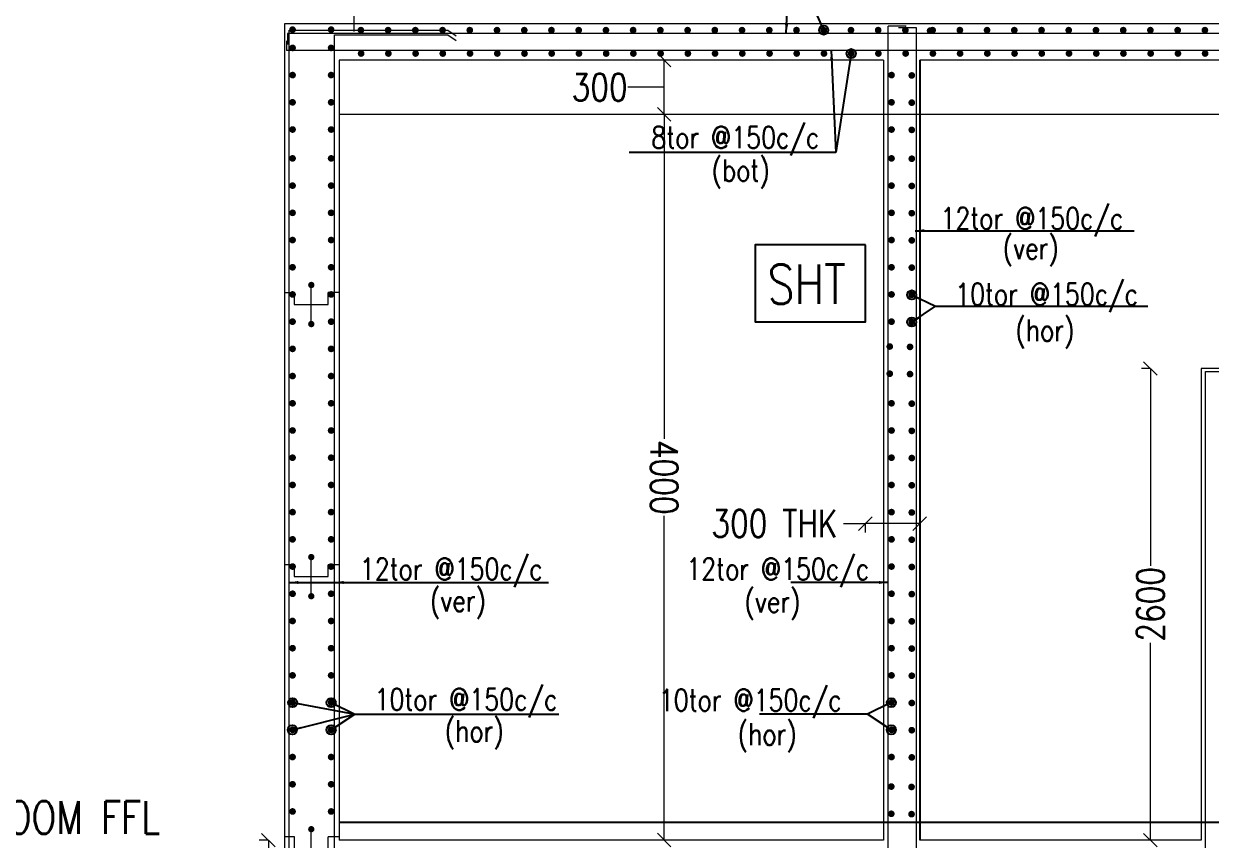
# Model space of a CAD drawing. Header units: millimetres. Extents: x -586673698 to -573385747, y -389867798 to -389752240.
# Drawn here: x -586615090 to -586608547, y -389857872 to -389853371 of the extents above; entities that cross this region are included whole.
import ezdxf
from ezdxf.enums import TextEntityAlignment as Align

# ---------------------------------------------------------------- set-up
doc = ezdxf.new("R2010")
doc.units = ezdxf.units.MM
doc.header["$LTSCALE"] = 100
for name, color, linetype, lineweight in [('dim', 11, 'Continuous', 13), ('FOOTING', 6, 'Continuous', 13), ('REIN', 1, 'Continuous', 20)]:
    doc.layers.add(name, color=color, linetype=linetype, lineweight=lineweight)
for name, color, linetype in [('DT-PL-SHAFT', 230, 'Continuous'), ('Layer1', 7, 'Continuous'), ('text', 7, 'Continuous')]:
    doc.layers.add(name, color=color, linetype=linetype)
doc.styles.add('combine', font='romanc.shx', dxfattribs={"width": 0.8})
doc.styles.add('simplex-0.8', font='simplex.shx', dxfattribs={"width": 0.8})
doc.styles.add('TIMESNEWROMAN', font='times.ttf')
doc.dimstyles.new('75 ISO', dxfattribs={"dimtxt": 100, "dimasz": 75, "dimexe": 75, "dimexo": 0.7, "dimgap": 0.4, "dimtad": 0, "dimtoh": 1, "dimdec": 0, "dimdsep": 46, "dimtxsty": 'combine', "dimblk": 'OBLIQUE', "dimcen": 0, "dimclrd": 11, "dimclre": 2, "dimclrt": 4, "dimadec": 1, "dimazin": 2, "dimtfac": 1, "dimtdec": 0, "dimtmove": 2, "dimatfit": 3, "dimldrblk": 'OBLIQUE', "dimfxl": 0, "dimtolj": 1, "dimtzin": 0, "dimlwd": -1, "dimlwe": -1, "dimarcsym": 0})
doc.dimstyles.new('FOOTINF DIM', dxfattribs={"dimtxt": 250, "dimasz": 40, "dimexe": 50, "dimexo": 80, "dimgap": 35, "dimtad": 1, "dimtoh": 1, "dimdec": 0, "dimzin": 1, "dimdsep": 46, "dimtxsty": 'TIMESNEWROMAN', "dimblk": 'TICK', "dimcen": 2, "dimclrd": 7, "dimclre": 250, "dimclrt": 32, "dimadec": 1, "dimazin": 0, "dimtfac": 1, "dimtdec": 0, "dimtix": 1, "dimtmove": 1, "dimatfit": 3, "dimfxl": 0, "dimlwd": -1, "dimlwe": -1, "dimarcsym": 0})

# ---------------------------------------------------------------- blocks, each defined once
blk = doc.blocks.new('_Oblique')
at = {"color": 0, "linetype": 'ByBlock', "lineweight": -2}
blk.add_line((-0.5, -0.5), (0.5, 0.5), dxfattribs=at)
blk = doc.blocks.new('*D575')
at = {"layer": 'Defpoints', "color": 0, "transparency": 16777216}
for p in [(-586611561.4, -389853871.3), (-586611174.6, -389853871.3, 3.1), (-586611174.5, -389857870.9, 3.1)]:
    blk.add_point(p, dxfattribs=at)
at = {"layer": 'dim', "color": 2, "transparency": 16777216}
for p, q in [((-586611560.7, -389853871.3), (-586611611.4, -389853871.3)), ((-586611560.7, -389857870.9), (-586611611.4, -389857870.9))]:
    blk.add_line(p, q, dxfattribs=at)
at = {"layer": 'dim', "color": 11, "transparency": 16777216}
for p, q in [((-586611561.4, -389853871.3), (-586611561.4, -389855659.3)), ((-586611561.4, -389857870.9), (-586611561.4, -389856082.9))]:
    blk.add_line(p, q, dxfattribs=at)
at = {"layer": 'dim', "color": 11, "transparency": 16777216, "xscale": 75, "yscale": 75, "zscale": 75}
for p, rotation in [((-586611561.4, -389853871.3), 90.00068817298911), ((-586611561.4, -389857870.9), 270.0006881729891)]:
    blk.add_blockref('_Oblique', p, dxfattribs=dict(at, rotation=rotation))
at = {"layer": 'dim', "color": 4, "transparency": 16777216, "insert": (-586611561.4, -389855871.1), "char_height": 150, "attachment_point": 5, "rotation": 270.00069, "style": 'simplex-0.8'}
blk.add_mtext('\\A1;4000', dxfattribs=at)
blk = doc.blocks.new('*D576')
at = {"layer": 'Defpoints', "color": 0, "transparency": 16777216}
for p in [(-586611561.4, -389853571.7), (-586611175.3, -389853571.7, 3.1), (-586611175.3, -389853871.3)]:
    blk.add_point(p, dxfattribs=at)
at = {"layer": 'dim', "color": 2, "transparency": 16777216}
for p, q in [((-586611560.7, -389853571.7), (-586611611.4, -389853571.7)), ((-586611560.7, -389853871.3), (-586611611.4, -389853871.3))]:
    blk.add_line(p, q, dxfattribs=at)
at = {"layer": 'dim', "color": 11, "transparency": 16777216}
for p, q in [((-586611561.4, -389853871.3), (-586611561.4, -389853571.7)), ((-586611761.6, -389853721.5), (-586611762.4, -389853721.5)), ((-586611561.4, -389853721.5), (-586611761.6, -389853721.5))]:
    blk.add_line(p, q, dxfattribs=at)
at = {"layer": 'dim', "color": 11, "transparency": 16777216, "xscale": 75, "yscale": 75, "zscale": 75}
for p, rotation in [((-586611561.4, -389853571.7), 90), ((-586611561.4, -389853871.3), 270)]:
    blk.add_blockref('_Oblique', p, dxfattribs=dict(at, rotation=rotation))
at = {"layer": 'dim', "color": 4, "transparency": 16777216, "insert": (-586611917.1, -389853721.5), "char_height": 150, "attachment_point": 5, "style": 'simplex-0.8'}
blk.add_mtext('\\A1;300', dxfattribs=at)
blk = doc.blocks.new('TICK')
at = {"color": 13, "const_width": 0.1}
for points in [[(0, -3), (0, 3)], [(-2.12, -2.12), (2.12, 2.12)], [(-3, 0), (3, 0)]]:
    blk.add_lwpolyline(points, dxfattribs=at)
blk = doc.blocks.new('*D600')
at = {"layer": 'Defpoints', "color": 0, "transparency": 16777216}
for p in [(-586610453.6, -389856069.9, 2.8), (-586610153.5, -389856069.9, 2.8), (-586610453.6, -389856126.3)]:
    blk.add_point(p, dxfattribs=at)
at = {"layer": 'dim', "color": 11, "transparency": 16777216}
for p in [(-586610573.6, -389856126.3), (-586610153.5, -389856126.3)]:
    blk.add_line(p, (-586610453.6, -389856126.3), dxfattribs=at)
at = {"layer": 'dim', "color": 2, "transparency": 16777216}
for p, q in [((-586610453.6, -389856125.6), (-586610453.6, -389856176.3)), ((-586610153.5, -389856125.6), (-586610153.5, -389856176.3))]:
    blk.add_line(p, q, dxfattribs=at)
at = {"layer": 'dim', "color": 11, "transparency": 16777216, "xscale": 75, "yscale": 75, "zscale": 75, "rotation": 180}
blk.add_blockref('_Oblique', (-586610453.6, -389856126.3), dxfattribs=at)
at = {"layer": 'dim', "color": 11, "transparency": 16777216, "xscale": 75, "yscale": 75, "zscale": 75}
blk.add_blockref('_Oblique', (-586610153.5, -389856126.3), dxfattribs=at)
at = {"layer": 'dim', "color": 4, "transparency": 16777216, "insert": (-586610954, -389856126.3), "char_height": 150, "attachment_point": 5, "style": 'simplex-0.8'}
blk.add_mtext('\\A1;300 THK', dxfattribs=at)
blk = doc.blocks.new('*D601')
at = {"layer": 'Defpoints', "color": 0, "transparency": 16777216}
for p in [(-586608752.3, -389855271.6, -5.7), (-586608882.2, -389857871.6), (-586608752.3, -389857871.6, 46.9)]:
    blk.add_point(p, dxfattribs=at)
at = {"layer": 'dim', "color": 2, "transparency": 16777216}
for p, q in [((-586608881.5, -389855271.6), (-586608932.2, -389855271.6)), ((-586608883.1, -389857871.6), (-586608932.2, -389857871.6))]:
    blk.add_line(p, q, dxfattribs=at)
at = {"layer": 'dim', "color": 11, "transparency": 16777216}
for p, q in [((-586608882.2, -389855271.6), (-586608882.2, -389856359.8)), ((-586608882.2, -389857871.6), (-586608882.2, -389856783.4))]:
    blk.add_line(p, q, dxfattribs=at)
at = {"layer": 'dim', "color": 11, "transparency": 16777216, "xscale": 75, "yscale": 75, "zscale": 75}
for p, rotation in [((-586608882.2, -389855271.6), 90), ((-586608882.2, -389857871.6), 270)]:
    blk.add_blockref('_Oblique', p, dxfattribs=dict(at, rotation=rotation))
at = {"layer": 'dim', "color": 4, "transparency": 16777216, "insert": (-586608882.2, -389856571.6), "char_height": 150, "attachment_point": 5, "rotation": 90, "style": 'simplex-0.8'}
blk.add_mtext('\\A1;2600', dxfattribs=at)
blk = doc.blocks.new('*D602')
at = {"layer": 'Defpoints', "color": 0, "transparency": 16777216}
for p in [(-586612752.7, -389853155.3), (-586612752.7, -389853265.5), (-586613352.8, -389853415.6, -1261.4)]:
    blk.add_point(p, dxfattribs=at)
at = {"layer": 'dim', "color": 2, "transparency": 16777216}
for p, q in [((-586613352.8, -389853117.4), (-586613352.8, -389853105.3)), ((-586612752.7, -389853156), (-586612752.7, -389853105.3))]:
    blk.add_line(p, q, dxfattribs=at)
at = {"layer": 'dim', "color": 11, "transparency": 16777216}
for p, q in [((-586613352.8, -389853155.3), (-586613207.4, -389853155.3)), ((-586612752.7, -389853155.3), (-586612898.1, -389853155.3))]:
    blk.add_line(p, q, dxfattribs=at)
at = {"layer": 'dim', "color": 11, "transparency": 16777216, "xscale": 75, "yscale": 75, "zscale": 75, "rotation": 180}
blk.add_blockref('_Oblique', (-586613352.8, -389853155.3), dxfattribs=at)
at = {"layer": 'dim', "color": 11, "transparency": 16777216, "xscale": 75, "yscale": 75, "zscale": 75}
blk.add_blockref('_Oblique', (-586612752.7, -389853155.3), dxfattribs=at)
at = {"layer": 'dim', "color": 4, "transparency": 16777216, "insert": (-586613052.7, -389853155.3), "char_height": 150, "attachment_point": 5, "style": 'simplex-0.8'}
blk.add_mtext('\\A1;600', dxfattribs=at)
blk = doc.blocks.new('R5T')
at = {"layer": 'REIN', "color": 4, "lineweight": 20}
for p, q in [((3073133, -1156537), (3073161, -1156537)), ((3073161, -1156570.3), (3073161, -1156537)), ((3073208.5, -1156624.9), (3073208.5, -1156515.7)), ((3073283, -1156536.5), (3073256.1, -1156536.5)), ((3073256.1, -1156536.5), (3073256.1, -1156570.3)), ((3073256.1, -1156570.3), (3073161, -1156570.3))]:
    blk.add_line(p, q, dxfattribs=at)
at = {"layer": 'REIN', "color": 4, "linetype": 'Continuous', "lineweight": 20, "const_width": 8.82}
for points in [[(3073204.1, -1156515.7, 1), (3073212.9, -1156515.7, 1)], [(3073204.1, -1156624.9, 1), (3073212.9, -1156624.9, 1)]]:
    blk.add_lwpolyline(points, format="xyb", close=True, dxfattribs=at)
blk = doc.blocks.new('*D685')
at = {"layer": 'Defpoints', "color": 0, "transparency": 16777216}
for p in [(-586613352.8, -389857871.6, -39.2), (-586613742.1, -389858471.6), (-586613652.7, -389858471.6, 189.4)]:
    blk.add_point(p, dxfattribs=at)
at = {"layer": 'dim', "color": 2, "transparency": 16777216}
for p, q in [((-586613741.6, -389857871.6), (-586613792.1, -389857871.6)), ((-586613762.1, -389858471.6), (-586613792.1, -389858471.6))]:
    blk.add_line(p, q, dxfattribs=at)
at = {"layer": 'dim', "color": 11, "transparency": 16777216}
for p, q in [((-586613742.1, -389857871.6), (-586613742.1, -389858016.9)), ((-586613742.1, -389858471.6), (-586613742.1, -389858326.3))]:
    blk.add_line(p, q, dxfattribs=at)
at = {"layer": 'dim', "color": 11, "transparency": 16777216, "xscale": 75, "yscale": 75, "zscale": 75}
for p, rotation in [((-586613742.1, -389857871.6), 90), ((-586613742.1, -389858471.6), 270)]:
    blk.add_blockref('_Oblique', p, dxfattribs=dict(at, rotation=rotation))
at = {"layer": 'dim', "color": 4, "transparency": 16777216, "insert": (-586613742.1, -389858171.6), "char_height": 150, "attachment_point": 5, "rotation": 90, "style": 'simplex-0.8'}
blk.add_mtext('\\A1;600', dxfattribs=at)

msp = doc.modelspace()

# ---------------------------------------------------------------- linework, layer by layer
at = {"color": 13, "lineweight": 5}
msp.add_line((-586613268.6, -389853414.3, -36.3), (-586613268.6, -389852394.2, -62.7), dxfattribs=at)
at = {"color": 3}
msp.add_line((-586610152.7, -389853571.7, -1289.9), (-586610152.5, -389857871.6, -1289.9), dxfattribs=at)
msp.add_line((-586613352.8, -389857771.6, -1278), (-586591900.4, -389857771.6, -1278))
at = {"layer": 'dim'}
for p, q in [((-586608896.1, -389854928.5, -1295.1), (-586610066, -389854928.5, -44.1)), ((-586612175.6, -389857176.3, -39.4), (-586613265.2, -389857176.3, -39.4)), ((-586611008.4, -389857176.3, 1248.2), (-586610441.6, -389857176.3, 1243))]:
    msp.add_line(p, q, dxfattribs=at)
at = {"layer": 'DT-PL-SHAFT', "color": 8, "lineweight": 15, "ltscale": 5, "elevation": -1289.9}
msp.add_lwpolyline([(-586601152.7, -389853871.3), (-586613352.7, -389853871.3)], dxfattribs=at)
at = {"layer": 'FOOTING', "color": 3, "linetype": 'Continuous', "lineweight": 9, "ltscale": 0.8}
for p, q in [((-586613652.7, -389853371.7, -1289.9), (-586613652.7, -389858471.6, 189.4)), ((-586613352.7, -389853571.7, -39.2), (-586613352.8, -389857871.6, -39.2)), ((-586610352.7, -389853571.7, -1305.5), (-586610352.7, -389857871.6, -1295)), ((-586608303.2, -389855271.6, -1173), (-586608603.2, -389855271.6, -1173)), ((-586608603.2, -389855271.6, -1173), (-586608603.2, -389857871.6, -1120.5))]:
    msp.add_line(p, q, dxfattribs=at)
for points, elevation in [([(-586601039.7, -389853371.7), (-586613652.7, -389853371.7)], -1289.9), ([(-586610352.7, -389853571.7), (-586613352.7, -389853571.7)], -1289.9), ([(-586610352.7, -389853571.7), (-586610501.6, -389853571.7)], -1289.9), ([(-586601152.7, -389853571.7), (-586610152.7, -389853571.7)], -1289.9), ([(-586610352.7, -389857871.6), (-586613352.8, -389857871.6)], -39.2), ([(-586608603.2, -389857871.6), (-586610152.5, -389857871.6)], -1289.9)]:
    msp.add_lwpolyline(points, dxfattribs=dict(at, elevation=elevation))
at = {"layer": 'Layer1', "elevation": -1298.9}
msp.add_lwpolyline([(-586610451.8, -389854589.2), (-586611060, -389854589.2), (-586611060, -389855014.2), (-586610451.8, -389855014.2)], close=True, dxfattribs=at)
at = {"layer": 'REIN', "lineweight": 13}
for p, q in [((-586613627.7, -389859286.4, 176.8), (-586613627.7, -389853406.6, -36.8)), ((-586613627.7, -389853406.6, -36.8), (-586612752.7, -389853406.6, -36.8)), ((-586613405.1, -389853406.6, -36.8), (-586613387.6, -389853406.6, -36.8)), ((-586612752.7, -389853406.6, -36.8), (-586612708.2, -389853438.8, -36.8)), ((-586610327.7, -389858704.7, -3.4), (-586610327.7, -389853384.1, 1246.9)), ((-586610228.4, -389853384.1, 1243.9), (-586610327.7, -389853384.1, 1246.9)), ((-586610171, -389853394.4, -1296.1), (-586610270.3, -389853394.4, -1293)), ((-586610171.4, -389858704.7, -3.4), (-586610171, -389853394.4, -1296.1)), ((-586613652.7, -389853414.3, -35.7), (-586613652.7, -389853414.3, -35.7)), ((-586613643, -389853465.2, -39.8), (-586613643, -389853518.3, -39.8)), ((-586608417.6, -389853425.1, 1244.5), (-586613637, -389853425.1, -35.7)), ((-586613637, -389853425.1, -35.7), (-586613637, -389853485.4, -35.7)), ((-586613377.7, -389859304.1, 189.9), (-586613377.7, -389853431.6, -36.8)), ((-586613377.7, -389853431.6, -36.8), (-586612752.7, -389853431.6, -36.8)), ((-586612752.7, -389853431.6, -36.8), (-586612708.2, -389853463.8, -36.8)), ((-586610352.7, -389853414.3, 1246.7), (-586610352.7, -389853414.3, 1246.7)), ((-586613652.7, -389853530.7, -38.7), (-586613652.7, -389853530.7, -38.7)), ((-586608423.5, -389853518.3, -7.9), (-586613643, -389853518.3, 0.8)), ((-586610352.7, -389853530.7, 1243.6), (-586610352.7, -389853530.7, 1243.6)), ((-586608578.2, -389858692, -2413.3), (-586608578.2, -389855287.7, -992.2)), ((-586608578.2, -389855287.7, -1173), (-586608411.8, -389855287.7, -1173))]:
    msp.add_line(p, q, dxfattribs=at)
at = {"layer": 'REIN', "lineweight": 13, "const_width": 18.4}
for points, elevation in [([(-586613618.1, -389853403.9, 1), (-586613599.7, -389853403.9, 1)], -1293.1), ([(-586613405.5, -389853403.9, 1), (-586613387.1, -389853403.9, 1)], -1293.1), ([(-586613232.4, -389853397.4, 1), (-586613232.4, -389853415.8, 1)], -36.8), ([(-586613082.4, -389853397.4, 1), (-586613082.4, -389853415.8, 1)], -36.8), ([(-586612932.4, -389853397.4, 1), (-586612932.4, -389853415.8, 1)], -36.8), ([(-586612941.6, -389853406.6, 1), (-586612923.2, -389853406.6, 1)], -36.8), ([(-586612791.6, -389853406.6, 1), (-586612773.2, -389853406.6, 1)], -36.8), ([(-586612641.6, -389853406.6, 1), (-586612623.2, -389853406.6, 1)], -36.8), ([(-586612491.6, -389853406.6, 1), (-586612473.2, -389853406.6, 1)], -36.8), ([(-586612341.6, -389853406.6, 1), (-586612323.2, -389853406.6, 1)], -36.8), ([(-586612191.6, -389853406.6, 1), (-586612173.2, -389853406.6, 1)], -36.8), ([(-586612041.6, -389853406.6, 1), (-586612023.2, -389853406.6, 1)], -36.8), ([(-586611891.6, -389853406.6, 1), (-586611873.2, -389853406.6, 1)], -36.8), ([(-586611741.6, -389853406.6, 1), (-586611723.2, -389853406.6, 1)], -36.8), ([(-586611591.6, -389853406.6, 1), (-586611573.2, -389853406.6, 1)], -36.8), ([(-586611441.6, -389853406.6, 1), (-586611423.2, -389853406.6, 1)], -36.8), ([(-586611291.6, -389853406.6, 1), (-586611273.2, -389853406.6, 1)], -36.8), ([(-586611141.6, -389853406.6, 1), (-586611123.2, -389853406.6, 1)], -36.8), ([(-586610991.6, -389853406.6, 1), (-586610973.2, -389853406.6, 1)], -36.8), ([(-586610841.6, -389853406.6, 1), (-586610823.2, -389853406.6, 1)], -36.8), ([(-586610691.6, -389853406.6, 1), (-586610673.2, -389853406.6, 1)], -36.8), ([(-586610541.6, -389853406.6, 1), (-586610523.2, -389853406.6, 1)], -36.8), ([(-586610391.6, -389853406.6, 1), (-586610373.2, -389853406.6, 1)], -36.8), ([(-586610241.6, -389853406.6, 1), (-586610223.2, -389853406.6, 1)], -36.8), ([(-586610105.6, -389853409.6, 1), (-586610087.2, -389853409.6, 1)], -5.7), ([(-586610091.6, -389853406.6, 1), (-586610073.2, -389853406.6, 1)], -36.8), ([(-586609941.6, -389853406.6, 1), (-586609923.2, -389853406.6, 1)], -36.8), ([(-586609791.6, -389853406.6, 1), (-586609773.2, -389853406.6, 1)], -36.8), ([(-586609641.6, -389853406.6, 1), (-586609623.2, -389853406.6, 1)], -36.8), ([(-586609491.6, -389853406.6, 1), (-586609473.2, -389853406.6, 1)], -36.8), ([(-586609341.6, -389853406.6, 1), (-586609323.2, -389853406.6, 1)], -36.8), ([(-586609191.6, -389853406.6, 1), (-586609173.2, -389853406.6, 1)], -36.8), ([(-586609041.6, -389853406.6, 1), (-586609023.2, -389853406.6, 1)], -36.8), ([(-586608891.6, -389853406.6, 1), (-586608873.2, -389853406.6, 1)], -36.8), ([(-586608741.6, -389853406.6, 1), (-586608723.2, -389853406.6, 1)], -36.8), ([(-586608591.6, -389853406.6, 1), (-586608573.2, -389853406.6, 1)], -36.8), ([(-586613618.1, -389853504.4, 1), (-586613599.7, -389853504.4, 1)], -1293.1), ([(-586613405.5, -389853504.4, 1), (-586613387.1, -389853504.4, 1)], -1293.1), ([(-586613231, -389853526.2, 1), (-586613231, -389853544.6, 1)], -39.4), ([(-586613081, -389853526.2, 1), (-586613081, -389853544.6, 1)], -39.4), ([(-586612931, -389853526.2, 1), (-586612931, -389853544.6, 1)], -39.4), ([(-586612940.2, -389853535.4, 1), (-586612921.8, -389853535.4, 1)], -39.4), ([(-586612790.2, -389853535.4, 1), (-586612771.8, -389853535.4, 1)], -39.4), ([(-586612640.2, -389853535.4, 1), (-586612621.8, -389853535.4, 1)], -39.4), ([(-586612490.2, -389853535.4, 1), (-586612471.8, -389853535.4, 1)], -39.4), ([(-586612340.2, -389853535.4, 1), (-586612321.8, -389853535.4, 1)], -39.4), ([(-586612190.2, -389853535.4, 1), (-586612171.8, -389853535.4, 1)], -39.4), ([(-586612040.2, -389853535.4, 1), (-586612021.8, -389853535.4, 1)], -39.4), ([(-586611890.2, -389853535.4, 1), (-586611871.8, -389853535.4, 1)], -39.4), ([(-586611740.2, -389853535.4, 1), (-586611721.8, -389853535.4, 1)], -39.4), ([(-586611590.2, -389853535.4, 1), (-586611571.8, -389853535.4, 1)], -39.4), ([(-586611440.2, -389853535.4, 1), (-586611421.8, -389853535.4, 1)], -39.4), ([(-586611290.2, -389853535.4, 1), (-586611271.8, -389853535.4, 1)], -39.4), ([(-586611140.2, -389853535.4, 1), (-586611121.8, -389853535.4, 1)], -39.4), ([(-586610990.2, -389853535.4, 1), (-586610971.8, -389853535.4, 1)], -39.4), ([(-586610840.2, -389853535.4, 1), (-586610821.8, -389853535.4, 1)], -39.4), ([(-586610690.2, -389853535.4, 1), (-586610671.8, -389853535.4, 1)], -39.4), ([(-586610540.2, -389853535.4, 1), (-586610521.8, -389853535.4, 1)], -39.4), ([(-586610390.2, -389853535.4, 1), (-586610371.8, -389853535.4, 1)], -39.4), ([(-586610240.2, -389853535.4, 1), (-586610221.8, -389853535.4, 1)], -39.4), ([(-586610090.2, -389853535.4, 1), (-586610071.8, -389853535.4, 1)], -39.4), ([(-586609940.2, -389853535.4, 1), (-586609921.8, -389853535.4, 1)], -39.4), ([(-586609790.2, -389853535.4, 1), (-586609771.8, -389853535.4, 1)], -39.4), ([(-586609640.2, -389853535.4, 1), (-586609621.8, -389853535.4, 1)], -39.4), ([(-586609490.2, -389853535.4, 1), (-586609471.8, -389853535.4, 1)], -39.4), ([(-586609340.2, -389853535.4, 1), (-586609321.8, -389853535.4, 1)], -39.4), ([(-586609190.2, -389853535.4, 1), (-586609171.8, -389853535.4, 1)], -39.4), ([(-586609040.2, -389853535.4, 1), (-586609021.8, -389853535.4, 1)], -39.4), ([(-586608890.2, -389853535.4, 1), (-586608871.8, -389853535.4, 1)], -39.4), ([(-586608740.2, -389853535.4, 1), (-586608721.8, -389853535.4, 1)], -39.4), ([(-586608590.2, -389853535.4, 1), (-586608571.8, -389853535.4, 1)], -39.4), ([(-586613618.1, -389853654.4, 1), (-586613599.7, -389853654.4, 1)], -1293.1), ([(-586613405.5, -389853654.4, 1), (-586613387.1, -389853654.4, 1)], -1293.1), ([(-586610318.1, -389853654.4, 1), (-586610299.7, -389853654.4, 1)], -5.7), ([(-586610206.4, -389853656.3, 1), (-586610188, -389853656.3, 1)], -1295.1), ([(-586613618.1, -389853804.4, 1), (-586613599.7, -389853804.4, 1)], -1293.1), ([(-586613405.5, -389853804.4, 1), (-586613387.1, -389853804.4, 1)], -1293.1), ([(-586610318.1, -389853804.4, 1), (-586610299.7, -389853804.4, 1)], -5.7), ([(-586610206.4, -389853806.3, 1), (-586610188, -389853806.3, 1)], -1295.1), ([(-586613618.1, -389853954.4, 1), (-586613599.7, -389853954.4, 1)], -1293.1), ([(-586613405.5, -389853954.4, 1), (-586613387.1, -389853954.4, 1)], -1293.1), ([(-586610318.1, -389853954.4, 1), (-586610299.7, -389853954.4, 1)], -5.7), ([(-586610206.4, -389853956.3, 1), (-586610188, -389853956.3, 1)], -1295.1), ([(-586613618.1, -389854113.6, 1), (-586613599.7, -389854113.6, 1)], -1293.1), ([(-586613405.5, -389854113.6, 1), (-586613387.1, -389854113.6, 1)], -1293.1), ([(-586610318.1, -389854113.6, 1), (-586610299.7, -389854113.6, 1)], -5.7), ([(-586610206.4, -389854115.5, 1), (-586610188, -389854115.5, 1)], -1295.1), ([(-586613618.1, -389854263.6, 1), (-586613599.7, -389854263.6, 1)], -1293.1), ([(-586613405.5, -389854263.6, 1), (-586613387.1, -389854263.6, 1)], -1293.1), ([(-586610318.1, -389854263.6, 1), (-586610299.7, -389854263.6, 1)], -5.7), ([(-586610206.4, -389854265.5, 1), (-586610188, -389854265.5, 1)], -1295.1), ([(-586613618.1, -389854413.6, 1), (-586613599.7, -389854413.6, 1)], -1293.1), ([(-586613405.5, -389854413.6, 1), (-586613387.1, -389854413.6, 1)], -1293.1), ([(-586610318.1, -389854413.6, 1), (-586610299.7, -389854413.6, 1)], -5.7), ([(-586610206.4, -389854415.5, 1), (-586610188, -389854415.5, 1)], -1295.1), ([(-586613618.1, -389854563.6, 1), (-586613599.7, -389854563.6, 1)], -1293.1), ([(-586613405.5, -389854563.6, 1), (-586613387.1, -389854563.6, 1)], -1293.1), ([(-586610318.1, -389854563.6, 1), (-586610299.7, -389854563.6, 1)], -5.7), ([(-586610206.4, -389854565.5, 1), (-586610188, -389854565.5, 1)], -1295.1), ([(-586613618.1, -389854713.6, 1), (-586613599.7, -389854713.6, 1)], -1293.1), ([(-586613405.5, -389854713.6, 1), (-586613387.1, -389854713.6, 1)], -1293.1), ([(-586610318.1, -389854713.6, 1), (-586610299.7, -389854713.6, 1)], -5.7), ([(-586610206.4, -389854715.5, 1), (-586610188, -389854715.5, 1)], -1295.1), ([(-586613618.1, -389854863.6, 1), (-586613599.7, -389854863.6, 1)], -1293.1), ([(-586613405.5, -389854863.6, 1), (-586613387.1, -389854863.6, 1)], -1293.1), ([(-586610318.1, -389854863.6, 1), (-586610299.7, -389854863.6, 1)], -5.7), ([(-586610206.4, -389854865.5, 1), (-586610188, -389854865.5, 1)], -1295.1), ([(-586613618.1, -389855013.4, 1), (-586613599.7, -389855013.4, 1)], -1293.1), ([(-586613618.1, -389855013.6, 1), (-586613599.7, -389855013.6, 1)], -1293.1), ([(-586613405.5, -389855013.4, 1), (-586613387.1, -389855013.4, 1)], -1293.1), ([(-586613405.5, -389855013.6, 1), (-586613387.1, -389855013.6, 1)], -1293.1), ([(-586610318.1, -389855013.4, 1), (-586610299.7, -389855013.4, 1)], -5.7), ([(-586610318.1, -389855013.6, 1), (-586610299.7, -389855013.6, 1)], -5.7), ([(-586610206.4, -389855015.4, 1), (-586610188, -389855015.4, 1)], -1295.1), ([(-586610206.4, -389855015.5, 1), (-586610188, -389855015.5, 1)], -1295.1), ([(-586613618.1, -389855163.4, 1), (-586613599.7, -389855163.4, 1)], -1293.1), ([(-586613405.5, -389855163.4, 1), (-586613387.1, -389855163.4, 1)], -1293.1), ([(-586610327.7, -389855150.5, 1), (-586610309.3, -389855150.5, 1)], 792.9), ([(-586610216, -389855152.5, 1), (-586610197.6, -389855152.5, 1)], -496.5), ([(-586613618.1, -389855313.4, 1), (-586613599.7, -389855313.4, 1)], -1293.1), ([(-586613405.5, -389855313.4, 1), (-586613387.1, -389855313.4, 1)], -1293.1), ([(-586610327.7, -389855300.5, 1), (-586610309.3, -389855300.5, 1)], 792.9), ([(-586610216, -389855302.5, 1), (-586610197.6, -389855302.5, 1)], -496.5), ([(-586613618.1, -389855463.4, 1), (-586613599.7, -389855463.4, 1)], -1293.1), ([(-586613405.5, -389855463.4, 1), (-586613387.1, -389855463.4, 1)], -1293.1), ([(-586610318.1, -389855463.4, 1), (-586610299.7, -389855463.4, 1)], -5.7), ([(-586610206.4, -389855465.4, 1), (-586610188, -389855465.4, 1)], -1295.1), ([(-586613618.1, -389855613.4, 1), (-586613599.7, -389855613.4, 1)], -1293.1), ([(-586613405.5, -389855613.4, 1), (-586613387.1, -389855613.4, 1)], -1293.1), ([(-586610318.1, -389855613.4, 1), (-586610299.7, -389855613.4, 1)], -5.7), ([(-586610206.4, -389855615.4, 1), (-586610188, -389855615.4, 1)], -1295.1), ([(-586613618.1, -389855763.4, 1), (-586613599.7, -389855763.4, 1)], -1293.1), ([(-586613405.5, -389855763.4, 1), (-586613387.1, -389855763.4, 1)], -1293.1), ([(-586610318.1, -389855763.4, 1), (-586610299.7, -389855763.4, 1)], -5.7), ([(-586610206.4, -389855765.4, 1), (-586610188, -389855765.4, 1)], -1295.1), ([(-586613618.1, -389855913.4, 1), (-586613599.7, -389855913.4, 1)], -1293.1), ([(-586613405.5, -389855913.4, 1), (-586613387.1, -389855913.4, 1)], -1293.1), ([(-586610318.1, -389855913.4, 1), (-586610299.7, -389855913.4, 1)], -5.7), ([(-586610206.4, -389855915.4, 1), (-586610188, -389855915.4, 1)], -1295.1), ([(-586613618.1, -389856063.4, 1), (-586613599.7, -389856063.4, 1)], -1293.1), ([(-586613405.5, -389856063.4, 1), (-586613387.1, -389856063.4, 1)], -1293.1), ([(-586610318.1, -389856063.4, 1), (-586610299.7, -389856063.4, 1)], -5.7), ([(-586610206.4, -389856065.4, 1), (-586610188, -389856065.4, 1)], -1295.1), ([(-586613618.1, -389856213.4, 1), (-586613599.7, -389856213.4, 1)], -1293.1), ([(-586613405.5, -389856213.4, 1), (-586613387.1, -389856213.4, 1)], -1293.1), ([(-586610318.1, -389856213.4, 1), (-586610299.7, -389856213.4, 1)], -5.7), ([(-586610206.4, -389856215.4, 1), (-586610188, -389856215.4, 1)], -1295.1), ([(-586613618.1, -389856363.4, 1), (-586613599.7, -389856363.4, 1)], -1293.1), ([(-586613405.5, -389856363.4, 1), (-586613387.1, -389856363.4, 1)], -1293.1), ([(-586610318.1, -389856363.4, 1), (-586610299.7, -389856363.4, 1)], -5.7), ([(-586610206.4, -389856365.4, 1), (-586610188, -389856365.4, 1)], -1295.1), ([(-586613618.1, -389856513.4, 1), (-586613599.7, -389856513.4, 1)], -1293.1), ([(-586613405.5, -389856513.4, 1), (-586613387.1, -389856513.4, 1)], -1293.1), ([(-586610318.1, -389856513.4, 1), (-586610299.7, -389856513.4, 1)], -5.7), ([(-586610206.4, -389856515.4, 1), (-586610188, -389856515.4, 1)], -1295.1), ([(-586613618.1, -389856663.4, 1), (-586613599.7, -389856663.4, 1)], -1293.1), ([(-586613405.5, -389856663.4, 1), (-586613387.1, -389856663.4, 1)], -1293.1), ([(-586610318.1, -389856663.4, 1), (-586610299.7, -389856663.4, 1)], -5.7), ([(-586610206.4, -389856665.4, 1), (-586610188, -389856665.4, 1)], -1295.1), ([(-586613618.1, -389856813.4, 1), (-586613599.7, -389856813.4, 1)], -1293.1), ([(-586613405.5, -389856813.4, 1), (-586613387.1, -389856813.4, 1)], -1293.1), ([(-586610318.1, -389856813.4, 1), (-586610299.7, -389856813.4, 1)], -5.7), ([(-586610206.4, -389856815.4, 1), (-586610188, -389856815.4, 1)], -1295.1), ([(-586613618.1, -389856963.4, 1), (-586613599.7, -389856963.4, 1)], -1293.1), ([(-586613405.5, -389856963.4, 1), (-586613387.1, -389856963.4, 1)], -1293.1), ([(-586610318.1, -389856963.4, 1), (-586610299.7, -389856963.4, 1)], -5.7), ([(-586610206.4, -389856965.4, 1), (-586610188, -389856965.4, 1)], -1295.1), ([(-586613618.1, -389857113.4, 1), (-586613599.7, -389857113.4, 1)], -1293.1), ([(-586613405.5, -389857113.4, 1), (-586613387.1, -389857113.4, 1)], -1293.1), ([(-586610318.1, -389857113.4, 1), (-586610299.7, -389857113.4, 1)], -5.7), ([(-586610206.4, -389857115.4, 1), (-586610188, -389857115.4, 1)], -1295.1), ([(-586613618.1, -389857263.4, 1), (-586613599.7, -389857263.4, 1)], -1293.1), ([(-586613405.5, -389857263.4, 1), (-586613387.1, -389857263.4, 1)], -1293.1), ([(-586610318.1, -389857263.4, 1), (-586610299.7, -389857263.4, 1)], -5.7), ([(-586610206.4, -389857265.4, 1), (-586610188, -389857265.4, 1)], -1295.1), ([(-586613618.1, -389857413.4, 1), (-586613599.7, -389857413.4, 1)], -1293.1), ([(-586613405.5, -389857413.4, 1), (-586613387.1, -389857413.4, 1)], -1293.1), ([(-586610318.1, -389857413.4, 1), (-586610299.7, -389857413.4, 1)], -5.7), ([(-586610206.4, -389857415.4, 1), (-586610188, -389857415.4, 1)], -1295.1), ([(-586613618.1, -389857563.4, 1), (-586613599.7, -389857563.4, 1)], -1293.1), ([(-586613405.5, -389857563.4, 1), (-586613387.1, -389857563.4, 1)], -1293.1), ([(-586610319.5, -389857576.2, 1), (-586610301.1, -389857576.2, 1)], 172.6), ([(-586610207.8, -389857578.2, 1), (-586610189.4, -389857578.2, 1)], -1116.9), ([(-586613618.1, -389857713.4, 1), (-586613599.7, -389857713.4, 1)], -1293.1), ([(-586613405.6, -389857713.4, 1), (-586613387.2, -389857713.4, 1)], -1293.1), ([(-586610319.5, -389857726.2, 1), (-586610301.1, -389857726.2, 1)], 172.6), ([(-586610207.8, -389857728.2, 1), (-586610189.4, -389857728.2, 1)], -1116.9)]:
    msp.add_lwpolyline(points, format="xyb", close=True, dxfattribs=dict(at, elevation=elevation))

# ---------------------------------------------------------------- block references
at = {"layer": 'text', "color": 7, "xscale": -1.97445126585514, "yscale": 1.97445126585514, "zscale": 1.97445126585514}
for p in [(-580545605.2, -387571327.3, -257.1), (-580545605.2, -387572827.3, -257.1), (-580545605.2, -387574327.3, -257.1)]:
    msp.add_blockref('R5T', p, dxfattribs=at)

# ---------------------------------------------------------------- texts
at = {"layer": 'DT-PL-SHAFT', "color": 140, "lineweight": 15, "style": 'simplex-0.8', "width": 0.8}
msp.add_text('SHT', height=217.15, dxfattribs=at).set_placement((-586610992.5, -389854915.8, -42.6))
at = {"layer": 'Layer1', "color": 6, "style": 'simplex-0.8', "width": 0.8}
msp.add_text('93.05 PUMPROOM FFL', height=179.99, dxfattribs=at).set_placement((-586614337.2, -389857890.2, 707.8), align=Align.BOTTOM_RIGHT)
at = {"layer": 'text', "color": 4, "style": 'simplex-0.8', "width": 0.8}
for s, height, p in [('8tor @150c/c', 119.993, (-586610706.5, -389854093.9, -50.4)), ('(bot)', 119.99, (-586610979.1, -389854275, -50.4)), ('12tor @150c/c', 119.993, (-586609031.1, -389854540.3, -41.6)), ('(ver)', 119.99, (-586609387.6, -389854704.4, -41.6)), ('10tor @150c/c', 119.993, (-586608950.3, -389854957.9, -44.1)), ('(hor)', 119.99, (-586609301.1, -389855156.7, -46.5)), ('12tor @150c/c', 119.993, (-586612230.3, -389856472.9, -36.9)), ('12tor @150c/c', 119.993, (-586610431.5, -389856472.3, 1245.6)), ('(ver)', 119.99, (-586612543, -389856648, -36.9)), ('(ver)', 119.99, (-586610810.2, -389856653.3, 1245.6)), ('10tor @150c/c', 119.993, (-586612149.4, -389857191.8, -39.4)), ('10tor @150c/c', 119.993, (-586610583.1, -389857195.6, 1243.1)), ('(hor)', 119.99, (-586612445.1, -389857365.7, -39.4)), ('(hor)', 119.99, (-586610831, -389857383.4, 1243.1))]:
    msp.add_text(s, height=height, dxfattribs=at).set_placement(p, align=Align.BOTTOM_RIGHT)

# ---------------------------------------------------------------- dimensions: what is measured, and where the dimension line sits
at = {"layer": 'dim'}
dim = msp.add_linear_dim(base=(-586612752.7, -389853155.3, -36.8), p1=(-586613352.8, -389853415.6, -1298.1), p2=(-586612752.7, -389853265.5, -36.8), dimstyle='75 ISO', override={"dimtxt": 150, "dimexe": 50, "dimtxsty": 'simplex-0.8', "dimtmove": 1}, dxfattribs=at)
dim.commit()
dim.dimension.update_dxf_attribs({"geometry": '*D602', "text_midpoint": (-586613052.7, -389853155.3, -36.8)})
for p1, p2, distance, picture, middle in [((-586611175.3, -389853871.3, -36.8), (-586611175.3, -389853571.7, -33.7), 386.1, '*D576', (-586611762.8, -389853721.5, -36.8)), ((-586611174.5, -389857870.9, -36.1), (-586611174.6, -389853871.3, -36.1), 386.8, '*D575', (-586611561.4, -389855871.1, -39.2))]:
    dim = msp.add_aligned_dim(p1=p1, p2=p2, distance=distance, dimstyle='75 ISO', override={"dimtxt": 150, "dimexe": 50, "dimtxsty": 'simplex-0.8', "dimtmove": 1, "dimfxl": 0.7, "dimfxlon": 1}, dxfattribs=at)
    dim.commit()
    dim.dimension.update_dxf_attribs({"geometry": picture, "text_midpoint": middle})
for base, p1, p2, picture, middle in [((-586608882.2, -389857871.6, -39.2), (-586608752.3, -389855271.6, -44.8), (-586608752.3, -389857871.6, 7.7), '*D601', (-586608882.2, -389856571.6, -39.2)), ((-586613742.1, -389858471.6), (-586613352.8, -389857871.6, -39.2), (-586613652.7, -389858471.6, 189.4), '*D685', (-586613742.1, -389858171.6))]:
    dim = msp.add_linear_dim(base=base, p1=p1, p2=p2, angle=90, dimstyle='75 ISO', override={"dimtxt": 150, "dimexe": 50, "dimtxsty": 'simplex-0.8', "dimtmove": 1}, dxfattribs=at)
    dim.commit()
    dim.dimension.update_dxf_attribs({"geometry": picture, "text_midpoint": middle})
dim = msp.add_linear_dim(base=(-586610453.6, -389856126.3, -46.1), p1=(-586610153.5, -389856069.9, -43.3), p2=(-586610453.6, -389856069.9, -43.3), angle=180, text='<> THK', dimstyle='75 ISO', override={"dimtxt": 150, "dimexe": 50, "dimtxsty": 'simplex-0.8', "dimtmove": 1, "dimfxl": 0.7, "dimfxlon": 1}, dxfattribs=at)
dim.commit()
dim.dimension.update_dxf_attribs({"geometry": '*D600', "text_midpoint": (-586610954, -389856126.3, -46.1), "dimtype": 160})

# ---------------------------------------------------------------- leaders
at = {"color": 13, "lineweight": 5}
for points, override in [([(-586610682.4, -389853406.6, -1299.1), (-586610870.9, -389852974.1, -1299.1), (-586611986.9, -389852974.1, -1299.1)], {"dimasz": 50, "dimtad": 0, "dimclrd": 11, "dimldrblk": 'Origin', "dimfxl": 100, "dimfxlon": 1, "dimarcsym": 1}), ([(-586610889.1, -389853425.1, -1295.5), (-586610870.9, -389852974.1, -1295.5)], {"dimasz": 50, "dimtad": 0, "dimclrd": 11, "dimfxl": 100, "dimfxlon": 1, "dimarcsym": 1}), ([(-586610531, -389853535.4, -50.2), (-586610616, -389854080.9, -50.2), (-586611754.9, -389854080.9, -50.2)], {"dimasz": 50, "dimtad": 0, "dimclrd": 11, "dimldrblk": 'Origin', "dimfxl": 100, "dimfxlon": 1, "dimarcsym": 1}), ([(-586610640.8, -389853518.3, -46.5), (-586610616, -389854080.9, -46.5)], {"dimasz": 50, "dimtad": 0, "dimclrd": 11, "dimfxl": 100, "dimfxlon": 1, "dimarcsym": 1}), ([(-586610178.5, -389854512, -1292.6), (-586608972.7, -389854512, -1292.6)], {"dimasz": 50, "dimtad": 0, "dimclrd": 11, "dimfxl": 100, "dimfxlon": 1, "dimarcsym": 1}), ([(-586610197.2, -389854865.7, -1295.1), (-586610066, -389854928.5, -1295.1), (-586608896.1, -389854928.5, -1295.1)], {"dimasz": 50, "dimtad": 0, "dimclrd": 11, "dimldrblk": 'Origin', "dimfxl": 100, "dimfxlon": 1, "dimarcsym": 1}), ([(-586610197.2, -389855015.7, -1295.1), (-586610066, -389854928.5, -1295.1)], {"dimasz": 50, "dimtad": 0, "dimclrd": 11, "dimldrblk": 'Origin', "dimfxl": 100, "dimfxlon": 1, "dimarcsym": 1}), ([(-586613627.7, -389856451.1, -1290.7), (-586612449, -389856451.1, -1290.7)], {"dimasz": 50, "dimtad": 0, "dimclrd": 11, "dimfxl": 100, "dimfxlon": 1, "dimarcsym": 1}), ([(-586613377.7, -389856451.1, -1290.7), (-586612199, -389856451.1, -1290.7)], {"dimasz": 50, "dimtad": 0, "dimclrd": 11, "dimfxl": 100, "dimfxlon": 1, "dimarcsym": 1}), ([(-586610327.7, -389856451.1, -3.2), (-586610863.8, -389856451.1, -3.2)], {"dimasz": 50, "dimtad": 0, "dimclrd": 11, "dimfxl": 100, "dimfxlon": 1, "dimarcsym": 1}), ([(-586613608.9, -389857113.4, -1293.1), (-586613265.2, -389857176.3, -1293.1)], {"dimasz": 50, "dimtad": 0, "dimclrd": 11, "dimldrblk": 'Origin', "dimfxl": 100, "dimfxlon": 1, "dimarcsym": 1}), ([(-586613396.3, -389857113.4, -1293.1), (-586613265.2, -389857176.3, -1293.1), (-586612141.1, -389857176.3, -1293.1)], {"dimasz": 50, "dimtad": 0, "dimclrd": 11, "dimldrblk": 'Origin', "dimfxl": 100, "dimfxlon": 1, "dimarcsym": 1}), ([(-586610310.4, -389857113.4, -5.7), (-586610441.6, -389857176.3, -5.7), (-586611035.6, -389857176.3, -5.7)], {"dimasz": 50, "dimtad": 0, "dimclrd": 11, "dimldrblk": 'Origin', "dimfxl": 100, "dimfxlon": 1, "dimarcsym": 1}), ([(-586613610, -389857263.4, -1293.1), (-586613265.2, -389857176.3, -1293.1)], {"dimasz": 50, "dimtad": 0, "dimclrd": 11, "dimldrblk": 'Origin', "dimfxl": 100, "dimfxlon": 1, "dimarcsym": 1}), ([(-586613396.3, -389857263.4, -1293.1), (-586613265.2, -389857176.3, -1293.1)], {"dimasz": 50, "dimtad": 0, "dimclrd": 11, "dimldrblk": 'Origin', "dimfxl": 100, "dimfxlon": 1, "dimarcsym": 1}), ([(-586610310, -389857263.4, -5.7), (-586610441.1, -389857176.3, -5.7)], {"dimasz": 50, "dimtad": 0, "dimclrd": 11, "dimldrblk": 'Origin', "dimfxl": 100, "dimfxlon": 1, "dimarcsym": 1})]:
    msp.add_leader(points, dimstyle='FOOTINF DIM', override=override, dxfattribs=at)

doc.saveas('drawing.dxf')
